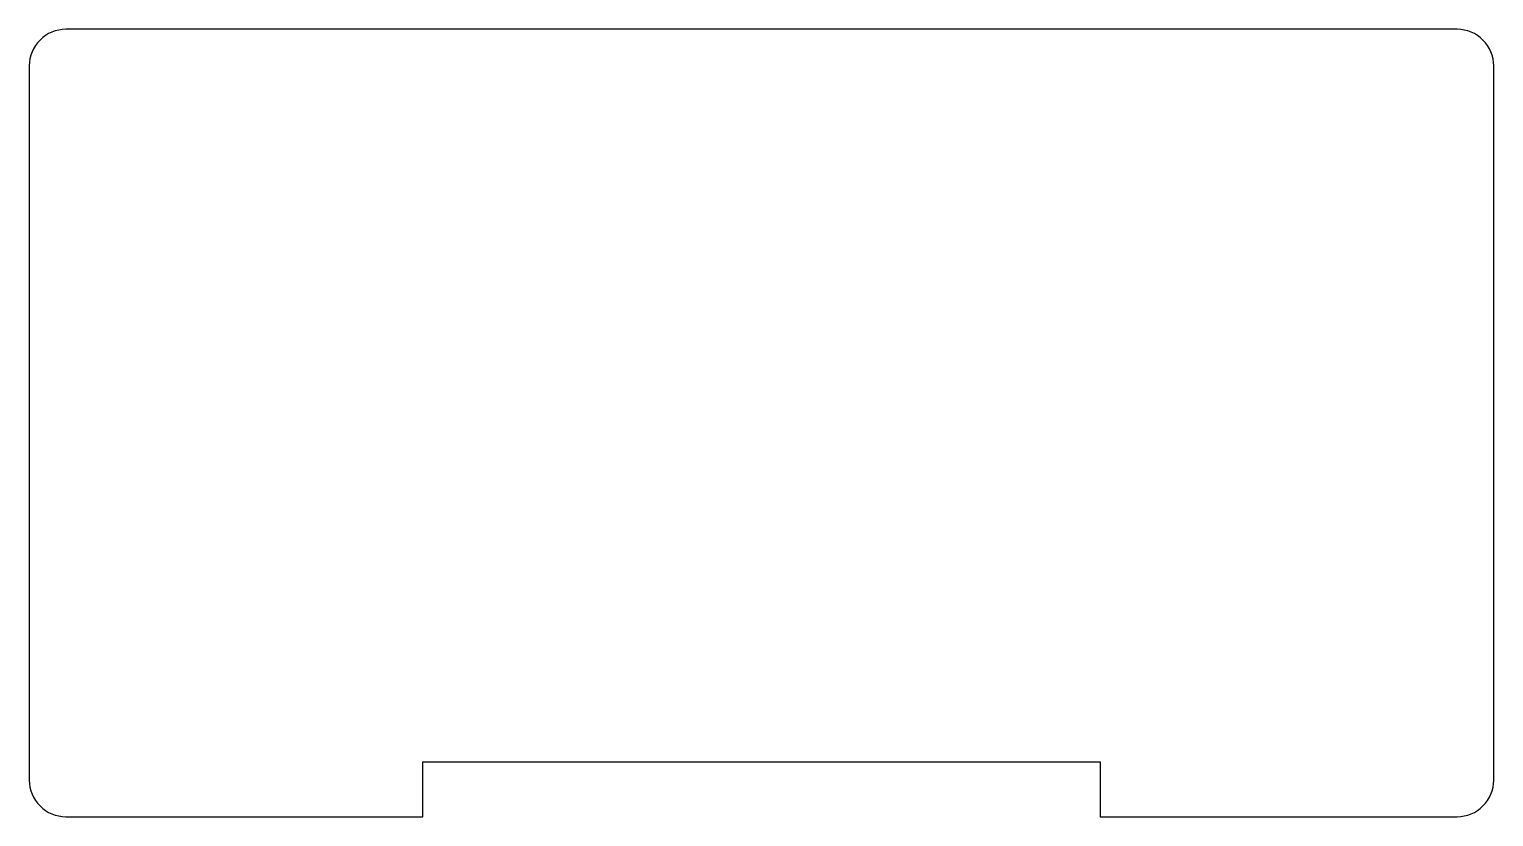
# Model space of a CAD drawing. Header units: millimetres. Extents: x -20 to 20, y -11.5 to 10.
import ezdxf

# ---------------------------------------------------------------- set-up
doc = ezdxf.new("R2010")
doc.units = ezdxf.units.MM

msp = doc.modelspace()

# ---------------------------------------------------------------- linework, layer by layer
msp.add_lwpolyline([(19, -11.5, 0.414214), (20, -10.5), (20, 9, 0.414214), (19, 10), (-19, 10, 0.414214), (-20, 9), (-20, -10.5, 0.414214), (-19, -11.5), (-9.25, -11.5), (-9.25, -10), (9.25, -10), (9.25, -11.5)], format="xyb", close=True)

doc.saveas('drawing.dxf')
